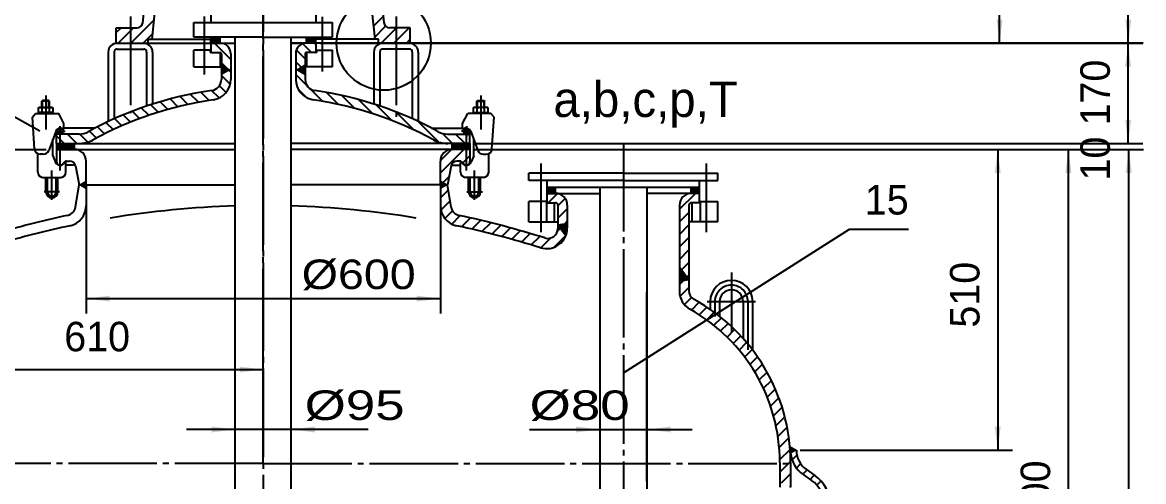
# Model space of a CAD drawing. Extents: x -917 to 561, y -220 to 621.
# Drawn here: x 100.4 to 290.3, y 361.3 to 439.2 of the extents above; entities that cross this region are included whole.
import ezdxf

# ---------------------------------------------------------------- set-up
doc = ezdxf.new("R2010")
doc.units = 0
doc.linetypes.add('DASHDOT', pattern=[18, 15, -1, 1, -1])
doc.layers.get('0').update_dxf_attribs({"linetype": 'CONTINUOUS'})
for name, color, linetype in [('1', 7, 'CONTINUOUS'), ('2', 94, 'DASHDOT'), ('70', 8, 'CONTINUOUS')]:
    doc.layers.add(name, color=color, linetype=linetype)
doc.styles.get("Standard").update_dxf_attribs({"font": 'isocp.shx', "width": 0.707, "bigfont": 'hztxt.shx'})
doc.styles.add('STYLE1', font='cadt_en.shx', dxfattribs={"width": 0.799282, "bigfont": 'cadt_hz.shx'})
doc.styles.add('STYLE24', font='cadt_en.shx', dxfattribs={"width": 1.339334, "bigfont": 'cadt_hz.shx'})
doc.styles.add('STYLE25', font='cadt_en.shx', dxfattribs={"width": 1.180206, "bigfont": 'cadt_hz.shx'})
doc.styles.add('STYLE26', font='cadt_en.shx', dxfattribs={"width": 1.341325, "bigfont": 'cadt_hz.shx'})
doc.styles.add('STYLE33', font='cadt_en.shx', dxfattribs={"width": 0.9717, "bigfont": 'cadt_hz.shx'})
doc.dimstyles.get("Standard").update_dxf_attribs({"dimtxt": 3.5, "dimasz": 4, "dimexe": 2, "dimexo": 0, "dimgap": 1, "dimtad": 1, "dimtoh": 1, "dimdec": 4, "dimzin": 0, "dimtxsty": 'STANDARD', "dimcen": 0, "dimazin": 3, "dimtfac": 1, "dimtdec": 4, "dimtmove": 0, "dimatfit": 3, "dimtolj": 1, "dimtzin": 0})

# ---------------------------------------------------------------- blocks, each defined once
blk = doc.blocks.new('*U0')
for p, q in [((175.63, 420.24), (175.63, 420.25)), ((175.67, 420.24), (175.66, 420.25, 1)), ((175.77, 420.24), (176.09, 420.56)), ((175.82, 420.24), (175.77, 420.29)), ((175.96, 420.24), (175.86, 420.34)), ((175.91, 420.24), (176.11, 420.44)), ((176.1, 420.24), (175.93, 420.41)), ((176.13, 420.35), (175.99, 420.49)), ((176.1, 420.53), (176.03, 420.59)), ((176.06, 420.7), (176.05, 420.71)), ((176.05, 420.66), (176.07, 420.68)), ((176.05, 420.24), (176.14, 420.33))]:
    blk.add_line(p, q)
blk = doc.blocks.new('*U1')
for p, q in [((106.17, 420.35), (106.32, 420.49)), ((106.26, 420.24), (106.17, 420.33)), ((106.4, 420.24), (106.19, 420.44)), ((106.21, 420.53), (106.28, 420.59)), ((106.21, 420.24), (106.38, 420.41)), ((106.54, 420.24), (106.22, 420.56)), ((106.26, 420.66), (106.24, 420.68, 1)), ((106.25, 420.7), (106.25, 420.71)), ((106.35, 420.24), (106.45, 420.34)), ((106.49, 420.24), (106.54, 420.29)), ((106.63, 420.24), (106.64, 420.25)), ((106.68, 420.24), (106.67, 420.25))]:
    blk.add_line(p, q)
blk = doc.blocks.new('*U2')
for p, q in [((175.07, 420.85), (175.66, 420.25, 1)), ((175.22, 421.12), (175.93, 420.41)), ((175.52, 421.24), (176.05, 420.71))]:
    blk.add_line(p, q)
blk = doc.blocks.new('*U3')
for p, q in [((106.92, 420.27), (106.28, 420.9, 1)), ((107.16, 420.45), (106.46, 421.15)), ((106.79, 421.24), (107.25, 420.78))]:
    blk.add_line(p, q)
blk = doc.blocks.new('*U4')
for p, q in [((171.15, 412.09), (171.22, 412.16)), ((171.15, 411.81), (171.4, 412.06)), ((171.15, 412.03), (171.76, 411.43)), ((171.15, 411.52), (171.58, 411.95)), ((171.15, 411.24), (171.76, 411.85)), ((171.15, 411.75), (171.58, 411.32)), ((171.15, 411.47), (171.4, 411.22)), ((171.15, 411.18), (171.22, 411.12, 1)), ((171.43, 412.04), (171.94, 411.53)), ((171.44, 411.24), (171.94, 411.75)), ((172.1, 411.66), (172.12, 411.64)), ((172.11, 411.63), (172.12, 411.64))]:
    blk.add_line(p, q)
blk = doc.blocks.new('*U5')
for p, q in [((173.15, 417.77), (174.03, 418.64)), ((173.15, 418.05), (173.74, 418.64)), ((173.15, 418.33), (173.46, 418.64)), ((173.15, 418.62), (173.18, 418.64)), ((174.03, 417.64), (173.15, 418.52)), ((173.75, 417.64), (173.15, 418.24)), ((173.47, 417.64), (173.15, 417.95)), ((174.31, 417.64), (173.31, 418.64)), ((173.31, 417.64), (174.31, 418.64)), ((173.59, 417.64), (174.59, 418.64)), ((174.6, 417.64), (173.6, 418.64)), ((173.87, 417.64), (174.87, 418.64)), ((174.88, 417.64), (173.88, 418.64)), ((175.16, 417.64), (174.16, 418.64)), ((174.16, 417.64), (175.16, 418.64)), ((174.44, 417.64), (175.44, 418.64)), ((175.45, 417.64), (174.45, 418.64)), ((174.72, 417.64), (175.72, 418.64)), ((175.73, 417.64), (174.73, 418.64)), ((176.01, 417.64), (175.01, 418.64)), ((175.01, 417.64), (176.01, 418.64)), ((176.15, 417.78), (175.29, 418.64)), ((175.29, 417.64), (176.15, 418.5)), ((175.57, 417.64), (176.15, 418.22)), ((176.15, 418.06), (175.58, 418.64)), ((175.85, 417.64), (176.15, 417.94)), ((176.15, 418.35), (175.86, 418.64)), ((176.15, 418.63), (176.14, 418.64)), ((173.18, 417.64), (173.15, 417.67, 1)), ((176.14, 417.64), (176.15, 417.66))]:
    blk.add_line(p, q)
blk = doc.blocks.new('*U6')
for p, q in [((111.15, 412.09), (111.08, 412.16, 1)), ((110.21, 411.66), (110.19, 411.64)), ((110.2, 411.63), (110.19, 411.64)), ((110.88, 412.04), (110.37, 411.53)), ((110.87, 411.24), (110.37, 411.75)), ((111.15, 411.24), (110.54, 411.85)), ((111.15, 412.03), (110.55, 411.43)), ((111.15, 411.52), (110.72, 411.95)), ((111.15, 411.75), (110.73, 411.32)), ((111.15, 411.81), (110.9, 412.06)), ((111.15, 411.47), (110.91, 411.22)), ((111.15, 411.18), (111.09, 411.12))]:
    blk.add_line(p, q)
blk = doc.blocks.new('*U7')
for p, q in [((106.15, 418.63), (106.16, 418.64)), ((106.15, 418.35), (106.45, 418.64)), ((106.15, 418.06), (106.73, 418.64)), ((106.15, 417.78), (107.01, 418.64)), ((107.02, 417.64), (106.15, 418.5)), ((106.73, 417.64), (106.15, 418.22)), ((106.45, 417.64), (106.15, 417.94)), ((106.29, 417.64), (107.29, 418.64)), ((107.3, 417.64), (106.3, 418.64)), ((107.58, 417.64), (106.58, 418.64)), ((106.58, 417.64), (107.58, 418.64)), ((106.86, 417.64), (107.86, 418.64)), ((107.87, 417.64), (106.87, 418.64)), ((107.14, 417.64), (108.14, 418.64)), ((108.15, 417.64), (107.15, 418.64)), ((108.43, 417.64), (107.43, 418.64)), ((107.43, 417.64), (108.43, 418.64)), ((108.71, 417.64), (107.71, 418.64)), ((107.71, 417.64), (108.71, 418.64)), ((107.99, 417.64), (108.99, 418.64)), ((109, 417.64), (108, 418.64)), ((108.27, 417.64), (109.15, 418.52)), ((109.15, 417.77), (108.28, 418.64)), ((109.15, 418.05), (108.56, 418.64)), ((108.56, 417.64), (109.15, 418.24)), ((108.84, 417.64), (109.15, 417.95)), ((109.15, 418.33), (108.85, 418.64)), ((109.15, 418.62), (109.13, 418.64, 1)), ((106.17, 417.64), (106.15, 417.66)), ((109.12, 417.64), (109.15, 417.67))]:
    blk.add_line(p, q)
blk = doc.blocks.new('*U11')
for p, q in [((189.25, 411.03), (189.41, 411.19, 1)), ((189.25, 410.81), (189.63, 411.19)), ((189.25, 410.6), (189.84, 411.19)), ((189.25, 410.39), (190.05, 411.19)), ((189.25, 410.97), (190.04, 410.19)), ((189.25, 410.76), (189.83, 410.19)), ((189.25, 410.55), (189.62, 410.19)), ((189.25, 410.34), (189.41, 410.19)), ((189.26, 410.19), (190.26, 411.19)), ((189.26, 411.19), (190.26, 410.19)), ((189.47, 411.19), (190.47, 410.19)), ((189.48, 410.19), (190.47, 411.19)), ((189.68, 411.19), (190.66, 410.21)), ((189.69, 410.19), (190.66, 411.15)), ((189.89, 411.19), (190.66, 410.42)), ((189.9, 410.19), (190.66, 410.94)), ((190.1, 411.19), (190.66, 410.63)), ((190.11, 410.19), (190.66, 410.73)), ((190.32, 411.19), (190.66, 410.85)), ((190.32, 410.19), (190.66, 410.52)), ((190.53, 411.19), (190.66, 411.06)), ((190.54, 410.19), (190.66, 410.31))]:
    blk.add_line(p, q)
blk = doc.blocks.new('*U12')
for p, q in [((191.06, 404.85), (192.53, 403.39)), ((191.06, 404.84), (191.07, 404.85)), ((191.18, 404.68), (191.39, 404.89)), ((191.3, 404.52), (191.71, 404.93)), ((191.31, 404.88), (192.58, 403.61)), ((191.42, 404.36), (192.04, 404.97)), ((191.55, 404.2), (192.36, 405.01)), ((191.57, 404.91), (192.62, 403.86)), ((191.67, 404.04), (192.65, 405.02)), ((191.79, 403.88), (192.65, 404.74)), ((191.82, 404.95), (192.65, 404.11)), ((192.07, 404.98), (192.65, 404.39)), ((192.32, 405.01), (192.65, 404.67)), ((192.57, 405.04), (192.65, 404.96)), ((191.91, 403.72), (192.65, 404.46)), ((191.91, 403.72), (192.46, 403.17, 1)), ((192.03, 403.56), (192.65, 404.17)), ((192.16, 403.4), (192.63, 403.86)), ((192.28, 403.23), (192.56, 403.52)), ((192.4, 403.07), (192.44, 403.11))]:
    blk.add_line(p, q)
blk = doc.blocks.new('*U13')
for p, q in [((171.15, 413.65), (175.15, 417.64)), ((171.16, 415.77), (173.02, 417.64)), ((174.98, 415.35), (176.15, 416.52)), ((171.58, 411.95), (172.61, 412.98)), ((171.15, 409.4), (172.5, 410.75)), ((171.23, 407.36), (172.8, 408.93)), ((171.92, 405.93), (173.21, 407.22)), ((173.1, 404.98), (174.52, 406.41)), ((174.75, 404.51), (176.26, 406.02)), ((176.48, 404.13), (177.98, 405.62)), ((178.2, 403.72), (179.69, 405.21)), ((179.9, 403.3), (181.38, 404.78)), ((181.58, 402.86), (183.05, 404.33)), ((183.25, 402.41), (184.71, 403.87)), ((184.9, 401.94), (186.36, 403.39)), ((186.54, 401.46), (187.99, 402.9)), ((188.17, 400.96), (189.83, 402.62)), ((190.36, 401.03), (192.4, 403.07, 1)), ((190.98, 403.78), (191.49, 404.28))]:
    blk.add_line(p, q)
blk = doc.blocks.new('*U16')
for p, q in [((230.36, 366.96), (230.91, 366.42)), ((230.37, 366.93), (230.52, 367.08)), ((230.38, 366.67), (230.69, 366.98)), ((230.39, 366.66), (230.73, 366.32)), ((230.4, 366.4), (230.87, 366.88)), ((230.43, 366.14), (231.05, 366.77)), ((230.55, 367.07), (231.09, 366.53)), ((231.09, 366.53), (231.23, 366.67)), ((231.21, 366.68), (231.26, 366.63)), ((230.4, 366.36), (230.55, 366.22, 1))]:
    blk.add_line(p, q)
blk = doc.blocks.new('*U18')
for p, q in [((214.63, 411.19), (213.65, 410.21)), ((214.42, 411.19), (213.65, 410.42)), ((214.2, 411.19), (213.65, 410.63)), ((213.99, 411.19), (213.65, 410.85)), ((213.78, 411.19), (213.65, 411.06)), ((214.62, 410.19), (213.65, 411.15)), ((214.41, 410.19), (213.65, 410.94)), ((214.2, 410.19), (213.65, 410.73)), ((213.99, 410.19), (213.65, 410.52)), ((213.77, 410.19), (213.65, 410.31)), ((214.83, 410.19), (213.83, 411.19)), ((214.84, 411.19), (213.84, 410.19)), ((215.05, 411.19), (214.05, 410.19)), ((215.05, 410.19), (214.05, 411.19)), ((215.05, 410.39), (214.26, 411.19)), ((215.05, 410.97), (214.27, 410.19)), ((215.05, 410.6), (214.47, 411.19)), ((215.05, 410.76), (214.48, 410.19)), ((215.05, 410.81), (214.68, 411.19)), ((215.05, 410.55), (214.69, 410.19)), ((215.05, 411.03), (214.9, 411.19)), ((215.05, 410.34), (214.9, 410.19, 1))]:
    blk.add_line(p, q)
blk = doc.blocks.new('*U19')
for p, q in [((211.65, 397.55), (211.89, 397.32)), ((211.65, 397.44), (211.74, 397.52)), ((211.65, 397.15), (211.86, 397.36)), ((211.65, 397.27), (212.78, 396.14)), ((211.65, 396.87), (211.98, 397.2)), ((211.65, 396.59), (212.1, 397.04)), ((213.13, 395.51), (211.65, 396.99)), ((211.65, 396.3), (212.23, 396.88)), ((211.65, 396.02), (212.35, 396.72)), ((211.65, 396.71), (212.88, 395.48)), ((211.65, 395.74), (212.47, 396.55)), ((211.65, 396.42), (212.63, 395.44)), ((211.65, 395.46), (212.59, 396.39)), ((211.65, 396.14), (212.38, 395.41)), ((211.65, 395.86), (212.13, 395.38)), ((211.65, 395.57), (211.88, 395.35, 1)), ((211.82, 395.34), (212.71, 396.23)), ((212.15, 395.38), (212.84, 396.07)), ((212.47, 395.42), (212.96, 395.91)), ((212.79, 395.46), (213.08, 395.75)), ((213.12, 395.51), (213.2, 395.59))]:
    blk.add_line(p, q)
blk = doc.blocks.new('*U20')
for p, q in [((189.43, 408.59), (191, 410.16)), ((191.05, 408.09), (192.29, 409.33)), ((211.65, 407.48), (214.36, 410.19)), ((214.88, 408.59), (215.05, 408.76)), ((191.05, 405.97), (192.65, 407.57)), ((211.65, 405.36), (213.25, 406.95)), ((192.2, 404.99), (192.65, 405.45)), ((211.65, 403.23), (213.25, 404.83)), ((211.65, 401.11), (213.25, 402.71)), ((211.65, 398.99), (213.25, 400.59)), ((211.98, 397.2), (213.25, 398.47)), ((211.65, 394.75), (212.31, 395.4)), ((212.9, 395.99), (213.25, 396.35)), ((211.76, 392.74), (213.25, 394.23)), ((212.48, 391.34), (213.7, 392.56)), ((213.68, 390.41), (215, 391.73)), ((215, 389.61), (216.3, 390.91)), ((216.26, 388.75), (217.55, 390.04)), ((217.47, 387.84), (218.75, 389.12)), ((218.62, 386.87), (219.9, 388.14)), ((219.72, 385.84), (220.99, 387.12)), ((220.77, 384.77), (222.04, 386.04)), ((221.76, 383.64), (223.03, 384.92)), ((222.69, 382.45), (223.98, 383.74)), ((223.58, 381.21), (224.87, 382.51)), ((224.4, 379.92), (225.71, 381.23)), ((225.17, 378.56), (226.49, 379.89)), ((225.87, 377.15), (227.22, 378.5)), ((226.51, 375.67), (227.89, 377.05)), ((227.09, 374.12), (228.5, 375.53)), ((227.58, 372.5), (229.03, 373.95)), ((228, 370.79), (229.5, 372.29)), ((228.33, 368.99), (229.88, 370.55)), ((228.55, 367.1), (230.18, 368.73)), ((228.65, 365.08), (230.38, 366.8)), ((228.65, 362.96), (230.45, 364.76)), ((228.92, 361.11), (230.45, 362.64)), ((230.33, 360.39), (230.45, 360.52, 1))]:
    blk.add_line(p, q)
blk = doc.blocks.new('*U21')
for p, q in [((230.72, 365.03), (231.53, 365.84)), ((231.45, 363.64), (232.17, 364.35)), ((232.52, 362.59), (233.24, 363.3)), ((233.77, 361.71), (234.49, 362.43)), ((234.92, 360.74), (235.62, 361.44)), ((235.74, 359.44), (236.49, 360.19)), ((236.15, 357.72), (237.04, 358.61)), ((236.18, 355.64), (237.15, 356.61, 1))]:
    blk.add_line(p, q)
blk = doc.blocks.new('*U56')
at = {"layer": '1'}
for p, q in [((134.05, 431.67), (134.19, 431.81, 1)), ((134.05, 431.46), (134.32, 431.73)), ((134.05, 431.7), (134.88, 430.87)), ((134.05, 431.25), (134.45, 431.65)), ((134.05, 431.04), (134.59, 431.57)), ((134.05, 430.83), (134.72, 431.5)), ((134.05, 431.49), (134.75, 430.8)), ((134.05, 430.61), (134.86, 431.42)), ((134.05, 430.4), (134.99, 431.34)), ((134.05, 431.28), (134.61, 430.72)), ((134.13, 431.84), (135.02, 430.95)), ((134.54, 430.68), (135.13, 431.26)), ((134.63, 431.55), (135.15, 431.03)), ((135.04, 430.97), (135.26, 431.19)), ((135.13, 431.26), (135.29, 431.11)), ((134.05, 431.07), (134.48, 430.64)), ((134.05, 430.85), (134.34, 430.56)), ((134.05, 430.64), (134.21, 430.49)), ((134.05, 430.43), (134.07, 430.41))]:
    blk.add_line(p, q, dxfattribs=at)
blk = doc.blocks.new('*U57')
at = {"layer": '1'}
for p, q in [((147.17, 431.26), (147.02, 431.11)), ((147.26, 430.97), (147.04, 431.19)), ((147.68, 431.55), (147.16, 431.03)), ((147.76, 430.68), (147.18, 431.26)), ((148.18, 431.84), (147.29, 430.95)), ((148.25, 430.4), (147.31, 431.34)), ((148.25, 431.7), (147.42, 430.87)), ((148.25, 430.61), (147.45, 431.42)), ((148.25, 431.49), (147.56, 430.8)), ((148.25, 430.83), (147.58, 431.5)), ((148.25, 431.28), (147.69, 430.72)), ((148.25, 431.04), (147.72, 431.57)), ((148.25, 431.25), (147.85, 431.65)), ((148.25, 431.46), (147.99, 431.73)), ((148.25, 431.67), (148.12, 431.81)), ((148.25, 431.07), (147.83, 430.64)), ((148.25, 430.85), (147.96, 430.56)), ((148.25, 430.64), (148.1, 430.49)), ((148.25, 430.43), (148.23, 430.41, 1))]:
    blk.add_line(p, q, dxfattribs=at)
blk = doc.blocks.new('*U58')
at = {"layer": '1'}
for p, q in [((132.87, 435.64), (135.65, 432.86)), ((147.83, 435.53), (149.32, 434.04)), ((150.05, 435.43), (149.84, 435.64)), ((132.25, 434.14), (132.35, 434.04)), ((148.25, 432.99), (146.77, 434.47)), ((134.05, 432.34), (135.13, 431.26)), ((135.29, 431.11), (135.65, 430.74)), ((147.61, 431.51), (146.65, 432.47)), ((135.56, 428.71), (134.05, 430.22)), ((146.65, 430.35), (148.61, 428.39)), ((130.58, 427.33), (131.97, 425.93)), ((133.68, 426.35), (132.41, 427.62)), ((133.72, 428.43), (134.86, 427.29)), ((148.42, 426.46), (147.11, 427.77)), ((149.04, 427.96), (151.21, 425.79)), ((153.84, 425.28), (151.81, 427.31)), ((125, 424.42), (123.7, 425.72)), ((125.36, 426.18), (126.68, 424.87)), ((127.06, 426.61), (128.4, 425.27)), ((130.16, 425.62), (128.8, 426.99)), ((156.63, 424.61), (154.46, 426.79)), ((157.27, 426.09), (159.64, 423.72)), ((118.67, 422.27), (117.44, 423.49)), ((118.96, 424.1), (120.2, 422.86)), ((121.76, 423.42), (120.5, 424.68)), ((122.09, 425.21), (123.36, 423.94)), ((162.94, 422.54), (160.29, 425.19)), ((163.6, 424), (166.66, 420.95)), ((114.51, 422.18), (115.71, 420.98)), ((117.18, 421.64), (115.96, 422.85)), ((170.84, 418.89), (167.32, 422.4)), ((107.45, 418.64), (106.15, 419.93)), ((107.97, 420.24), (109.57, 418.64)), ((111.45, 418.88), (110.09, 420.24)), ((111.71, 420.75), (112.89, 419.56)), ((114.28, 420.29), (113.09, 421.48)), ((171.49, 420.35), (173.21, 418.64)), ((175.33, 418.64), (173.73, 420.24)), ((176.15, 419.94), (175.85, 420.24, 1))]:
    blk.add_line(p, q, dxfattribs=at)
blk = doc.blocks.new('*D72')
for p, q in [((136.4, 367.67), (136.4, 430.3)), ((145.9, 367.67), (145.9, 429.26)), ((158.9, 370.17), (128.13, 370.17))]:
    blk.add_line(p, q)
for points in [[(136.4, 370.17), (132.4, 369.67), (132.4, 370.67)], [(145.9, 370.17), (149.9, 370.67), (149.9, 369.67)]]:
    blk.add_solid(points)
at = {"insert": (148.17, 371.6), "char_height": 5, "attachment_point": 7, "style": 'STYLE24'}
blk.add_mtext('%%c95', dxfattribs=at)
blk = doc.blocks.new('*D73')
for p, q in [((111.15, 408.12), (111.15, 389.85)), ((171.15, 408.12), (171.15, 389.85)), ((111.15, 392.35), (171.15, 392.35))]:
    blk.add_line(p, q)
for points in [[(111.15, 392.35), (115.15, 392.85), (115.15, 391.85)], [(171.15, 392.35), (167.15, 391.85), (167.15, 392.85)]]:
    blk.add_solid(points)
at = {"insert": (147.67, 393.78), "char_height": 5, "attachment_point": 7, "style": 'STYLE25'}
blk.add_mtext('%%c600', dxfattribs=at)
blk = doc.blocks.new('*D77')
for p, q in [((141.15, 377.83), (141.15, 384.01, 1)), ((80.15, 379.67), (80.15, 382.83)), ((80.15, 380.33), (141.15, 380.33))]:
    blk.add_line(p, q)
for points in [[(80.15, 380.33), (84.15, 380.83), (84.15, 379.83)], [(141.15, 380.33), (137.15, 379.83), (137.15, 380.83)]]:
    blk.add_solid(points)
at = {"style": 'STYLE1'}
blk.add_text('610', height=5, dxfattribs=at).set_placement((107.44, 383.42))
blk = doc.blocks.new('*D80')
for p, q in [((198.15, 389.54), (198.15, 367.67)), ((206.15, 389.54), (206.15, 367.67)), ((186.27, 370.17), (213.79, 370.17))]:
    blk.add_line(p, q)
for points in [[(198.15, 370.17), (194.15, 369.67), (194.15, 370.67)], [(206.15, 370.17), (210.15, 370.67), (210.15, 369.67)]]:
    blk.add_solid(points)
at = {"insert": (186.27, 371.6), "char_height": 5, "attachment_point": 7, "style": 'STYLE26'}
blk.add_mtext('%%c80', dxfattribs=at)
blk = doc.blocks.new('*D94')
for p, q in [((17.39, 417.64), (104.36, 417.64, 1)), ((19.89, 267.64), (19.89, 417.64)), ((27.59, 267.64), (17.39, 267.64))]:
    blk.add_line(p, q)
for points in [[(19.89, 417.64), (20.39, 413.64), (19.39, 413.64)], [(19.89, 267.64), (19.39, 271.64), (20.39, 271.64)]]:
    blk.add_solid(points)
at = {"style": 'STYLE1'}
blk.add_text('1500', height=5, rotation=90, dxfattribs=at).set_placement((16.79, 330.94))
blk = doc.blocks.new('*U101')
for p, q in [((118.72, 435.64), (122.6, 439.52)), ((159.81, 438.54), (161.44, 440.18)), ((116.25, 437.42), (117.07, 438.24)), ((116.6, 435.64), (119.2, 438.24)), ((120.84, 435.64), (122.36, 437.16)), ((160.01, 436.62), (161.88, 438.5)), ((161.14, 435.64), (163.74, 438.24)), ((163.27, 435.64), (165.87, 438.24)), ((165.39, 435.64), (166.05, 436.31))]:
    blk.add_line(p, q)
blk.add_circle((161.55, 435.64), 7.98)
at = {"layer": '1'}
for p, q in [((133.05, 436.64), (132.25, 435.85)), ((132.73, 436.64), (132.25, 436.16)), ((132.41, 436.64), (132.25, 436.48)), ((132.94, 435.64), (132.25, 436.33)), ((132.62, 435.64), (132.25, 436.01)), ((132.31, 435.64), (132.25, 435.69)), ((133.26, 435.64), (132.26, 436.64)), ((133.36, 436.64), (132.36, 435.64)), ((133.58, 435.64), (132.58, 436.64)), ((133.68, 436.64), (132.68, 435.64)), ((133.85, 435.68), (132.9, 436.64)), ((133.85, 436.49), (133, 435.64)), ((133.85, 436), (133.22, 436.64)), ((133.85, 436.17), (133.32, 435.64)), ((133.85, 436.32), (133.53, 436.64)), ((133.85, 435.86), (133.64, 435.64, 1)), ((133.85, 436.64), (133.85, 436.64)), ((148.45, 436.64), (148.45, 436.64)), ((148.45, 436.32), (148.77, 436.64)), ((148.45, 436), (149.09, 436.64)), ((148.45, 435.68), (149.41, 436.64)), ((148.45, 436.49), (149.3, 435.64)), ((148.45, 436.17), (148.99, 435.64)), ((148.45, 435.86), (148.67, 435.64)), ((148.62, 436.64), (149.62, 435.64)), ((148.73, 435.64), (149.73, 436.64)), ((148.94, 436.64), (149.94, 435.64)), ((149.04, 435.64), (150.04, 436.64)), ((149.26, 436.64), (150.05, 435.85)), ((149.36, 435.64), (150.05, 436.33)), ((149.58, 436.64), (150.05, 436.16)), ((149.68, 435.64), (150.05, 436.01)), ((149.9, 436.64), (150.05, 436.48)), ((150, 435.64), (150.05, 435.69))]:
    blk.add_line(p, q, dxfattribs=at)
at = {"layer": '2'}
for p, q in [((141.15, 578.48), (141.15, 109.74)), ((118.65, 440.13), (118.65, 423.78)), ((131.15, 440.16), (131.15, 430.31)), ((151.15, 440.09), (151.15, 430.83)), ((163.65, 440.13), (163.65, 423.06))]:
    blk.add_line(p, q, dxfattribs=at)
at = {"layer": '70'}
for p, q in [((127.14, 506.11), (120.72, 438.97)), ((155.16, 506.11), (161.55, 439.14)), ((125.71, 469.36), (122.27, 436.34)), ((156.58, 469.43), (160.04, 436.34)), ((132.25, 449.28), (132.25, 439.14)), ((150.05, 449.28), (150.05, 439.14)), ((129.4, 436.64), (129.4, 439.14)), ((129.4, 439.14), (152.9, 439.14)), ((152.9, 436.64), (152.9, 439.14)), ((116.25, 438.24), (119.76, 438.24)), ((116.25, 435.64), (116.25, 438.24, 6.28)), ((166.05, 438.24), (162.55, 438.24)), ((166.05, 435.64), (166.05, 438.24, 6.28)), ((116.25, 435.64), (136.4, 435.64)), ((116.4, 435.64), (120.9, 435.64)), ((121.65, 435.64), (121.65, 436.34)), ((121.65, 436.34), (132.25, 436.34)), ((141.15, 436.64), (129.4, 436.64)), ((132.25, 435.64), (132.25, 436.66)), ((132.25, 435.64), (132.25, 434.04)), ((132.25, 435.64), (136.4, 435.64)), ((133.85, 435.64), (133.85, 436.64)), ((141.15, 436.64), (152.9, 436.64)), ((145.9, 435.64), (147.33, 435.64)), ((166.05, 435.64), (145.9, 435.64)), ((148.45, 435.64), (148.45, 436.64)), ((150.05, 435.64), (150.05, 436.66)), ((160.65, 436.34), (150.05, 436.34)), ((150.05, 435.64), (150.05, 434.04, 6.28)), ((160.65, 435.64), (160.65, 436.34)), ((114.9, 434.14), (114.9, 422.37)), ((115.9, 434.14), (115.9, 422.83)), ((116.4, 434.64), (120.9, 434.64, 6.28)), ((121.4, 434.14), (121.4, 424.99, 6.28)), ((122.4, 434.14), (122.4, 425.32)), ((132.25, 434.44), (129.4, 434.44)), ((129.4, 431.64), (129.4, 434.44)), ((132.15, 434.44), (132.15, 434.04)), ((132.25, 434.04), (132.15, 434.04)), ((132.25, 434.04), (133.85, 434.04)), ((133.85, 434.04), (133.85, 431.64)), ((150.05, 434.04), (148.45, 434.04)), ((148.45, 434.04), (148.45, 431.64)), ((150.05, 434.44), (152.9, 434.44)), ((150.05, 434.04), (150.15, 434.04)), ((150.15, 434.44), (150.15, 434.04)), ((152.9, 431.64), (152.9, 434.44)), ((159.9, 434.14), (159.9, 425.32)), ((160.9, 434.14), (160.9, 424.99)), ((165.9, 434.64), (161.4, 434.64, 6.28)), ((166.4, 434.14), (166.4, 422.83)), ((167.4, 434.14), (167.4, 422.37)), ((129.4, 431.64), (134.05, 431.64)), ((152.9, 431.64), (148.25, 431.64))]:
    blk.add_line(p, q, dxfattribs=at)
for centre, radius, start, end in [((119.76, 439.24), 1, 270, 354.0466), ((162.55, 439.24), 1, 185.9534, 270), ((116.4, 434.14), 1.5, 90, 180), ((120.9, 434.14), 1.5, 0, 90), ((133.85, 433.84), 1.8, 0, 90), ((148.45, 433.84), 1.8, 90, 180), ((161.4, 434.14), 1.5, 90, 180), ((165.9, 434.14), 1.5, 0, 90), ((116.4, 434.14), 0.5, 90, 180), ((120.9, 434.14), 0.5, 0, 90), ((133.85, 433.84), 0.2, 0, 90), ((148.45, 433.84), 0.2, 90, 180), ((161.4, 434.14), 0.5, 90, 180), ((165.9, 434.14), 0.5, 0, 90)]:
    blk.add_arc(centre, radius, start, end, dxfattribs=at)
blk = doc.blocks.new('*D103')
for p, q in [((176.78, 417.64), (290.26, 417.64)), ((287.76, 128.84), (287.76, 417.64))]:
    blk.add_line(p, q)
blk.add_solid([(287.76, 417.64), (288.26, 413.64), (287.26, 413.64)])
blk = doc.blocks.new('*D104')
for p, q in [((179.2, 417.64), (280.03, 417.64)), ((277.53, 297.64), (277.53, 417.64)), ((257, 297.64), (280.03, 297.64))]:
    blk.add_line(p, q)
for points in [[(277.53, 417.64), (278.03, 413.64), (277.03, 413.64)], [(277.53, 297.64), (277.03, 301.64), (278.03, 301.64)]]:
    blk.add_solid(points)
at = {"style": 'STYLE1'}
blk.add_text('1200', height=5, rotation=90, dxfattribs=at).set_placement((274.44, 350.05))
blk = doc.blocks.new('*D105')
for p, q in [((166.68, 435.64), (290.14, 435.64)), ((287.64, 418.64), (287.64, 435.64)), ((176.78, 418.64), (290.14, 418.64))]:
    blk.add_line(p, q)
for points in [[(287.64, 435.64), (288.14, 431.64), (287.14, 431.64)], [(287.64, 418.64), (287.14, 422.64), (288.14, 422.64)]]:
    blk.add_solid(points)
at = {"style": 'STYLE1'}
blk.add_text('170', height=5, rotation=90, dxfattribs=at).set_placement((284.55, 421.69))
blk = doc.blocks.new('*D106')
for p, q in [((176.78, 417.64), (268.06, 417.64)), ((265.56, 417.64), (265.56, 366.64)), ((232.08, 366.64), (268.06, 366.64))]:
    blk.add_line(p, q)
for points in [[(265.56, 417.64), (266.06, 413.64), (265.06, 413.64)], [(265.56, 366.64), (265.06, 370.64), (266.06, 370.64)]]:
    blk.add_solid(points)
at = {"style": 'STYLE1'}
blk.add_text('510', height=5, rotation=90, dxfattribs=at).set_placement((262.47, 387.43))
blk = doc.blocks.new('*D107')
for p, q in [((158.78, 509.34), (268.38, 509.34)), ((265.88, 435.64), (265.88, 509.34)), ((150.78, 435.64), (268.38, 435.64))]:
    blk.add_line(p, q)
for points in [[(265.88, 509.34), (266.38, 505.34), (265.38, 505.34)], [(265.88, 435.64), (265.38, 439.64), (266.38, 439.64)]]:
    blk.add_solid(points)
at = {"style": 'STYLE1'}
blk.add_text('737', height=5, rotation=90, dxfattribs=at).set_placement((262.78, 466.03))
blk = doc.blocks.new('*D108')
for p, q in [((144, 574.84), (290.18, 574.84)), ((287.68, 435.64), (287.68, 574.84)), ((290.18, 435.64), (148.45, 435.64))]:
    blk.add_line(p, q)
for points in [[(287.68, 574.84), (288.18, 570.84), (287.18, 570.84)], [(287.68, 435.64), (287.18, 439.64), (288.18, 439.64)]]:
    blk.add_solid(points)
at = {"insert": (286.25, 502.86), "char_height": 5, "attachment_point": 7, "rotation": 90, "style": 'STYLE33'}
blk.add_mtext('%%d1392', dxfattribs=at)

msp = doc.modelspace()

# ---------------------------------------------------------------- linework, layer by layer
for p, q in [((-3.78761, 480.29488), (103.30275, 420.81044, 1)), ((103.76065, 424.75827), (103.76065, 425.92326)), ((104.85456, 424.75827), (104.85456, 425.92326)), ((177.45144, 424.75827), (177.45144, 425.92326)), ((178.54535, 424.75827), (178.54535, 425.92326)), ((202.153, 379.79021), (240.45171, 404.0992))]:
    msp.add_line(p, q)
at = {"layer": '1'}
for p, q in [((136.403, 249.33983), (136.403, 436.63983)), ((145.903, 255.08983), (145.903, 436.63983)), ((135.34126, 431.13983), (134.053, 431.88361)), ((134.053, 431.13983), (135.653, 431.13983, 6.28319)), ((135.34126, 431.13983), (134.053, 430.39606)), ((148.253, 431.13983), (146.653, 431.13983)), ((146.96474, 431.13983), (148.253, 431.88361)), ((146.96474, 431.13983), (148.253, 430.39606)), ((103.76201, 425.92541), (103.65225, 425.81565)), ((104.96296, 425.81565), (103.65225, 425.81565)), ((103.65225, 424.75827), (103.65225, 425.81565)), ((104.85321, 425.92541), (103.76201, 425.92541)), ((104.96296, 425.81565), (104.85321, 425.92541)), ((104.96296, 424.75827), (104.96296, 425.81565)), ((177.34304, 425.81565), (177.45279, 425.92541)), ((177.34304, 425.81565), (178.65375, 425.81565)), ((177.34304, 424.75827), (177.34304, 425.81565)), ((177.45279, 425.92541), (178.54399, 425.92541)), ((178.54399, 425.92541), (178.65375, 425.81565)), ((178.65375, 424.75827), (178.65375, 425.81565)), ((102.04097, 423.10177), (102.6017, 423.72882)), ((102.6017, 423.72882), (106.51944, 423.72882)), ((103.06682, 424.62832), (103.12809, 424.75827)), ((103.06682, 423.8953), (103.06682, 424.62832)), ((105.54839, 423.8953), (103.06996, 423.8953)), ((103.12809, 424.75827), (105.4927, 424.75827)), ((103.32019, 423.8953), (103.31954, 423.72882)), ((103.68643, 423.8953), (103.68643, 424.60646, 6.28319)), ((104.92878, 423.8953), (104.92878, 424.59478)), ((105.29502, 423.8953), (105.29567, 423.72882, 6.28319)), ((105.54839, 424.6377), (105.4927, 424.75827)), ((105.54839, 423.8953), (105.54839, 424.6377)), ((107.38686, 422.02575), (106.51944, 423.72882)), ((174.91914, 422.02575), (175.78656, 423.72882)), ((179.7043, 423.72882), (175.78656, 423.72882)), ((176.75761, 424.6377), (176.8133, 424.75827)), ((176.75761, 423.8953), (176.75761, 424.6377)), ((176.75761, 423.8953), (179.23604, 423.8953)), ((179.17791, 424.75827), (176.8133, 424.75827)), ((177.01098, 423.8953), (177.01033, 423.72882, 6.28319)), ((177.37722, 423.8953), (177.37722, 424.59478)), ((178.61957, 423.8953), (178.61957, 424.60646, 6.28319)), ((178.98581, 423.8953), (178.98646, 423.72882)), ((179.23918, 424.62832), (179.17791, 424.75827)), ((179.23918, 423.8953), (179.23918, 424.62832)), ((180.26503, 423.10177), (179.7043, 423.72882)), ((102.41871, 417.72084), (102.04097, 423.10177, 6.28319)), ((107.38686, 421.14277), (107.38686, 422.02575)), ((174.91914, 421.14277), (174.91914, 422.02575)), ((179.88729, 417.72084), (180.26503, 423.10177, 6.28319)), ((105.99353, 420.6827), (104.80985, 417.45179)), ((106.253, 420.73983), (106.153, 420.23983, 6.28319)), ((109.96326, 420.23983), (106.153, 420.23983, 6.28319)), ((106.153, 418.63983), (106.153, 420.23983)), ((106.753, 421.23983), (106.94939, 421.23983)), ((112.63283, 421.23983), (107.38686, 421.23983, 6.28319)), ((169.67317, 421.23983), (174.91914, 421.23983)), ((172.34274, 420.23983), (176.153, 420.23983, 6.28319)), ((175.553, 421.23894), (175.35132, 421.23894)), ((176.053, 420.73983), (176.153, 420.23983)), ((176.153, 418.63983), (176.153, 420.23983)), ((176.31247, 420.6827), (177.49615, 417.45179)), ((105.50278, 416.52485), (105.50278, 419.34317)), ((106.153, 418.63983), (106.153, 417.63983, 6.28319)), ((106.153, 418.63983), (136.403, 418.63983)), ((109.153, 417.63983), (109.153, 418.63983)), ((176.153, 418.63983), (145.903, 418.63983, 1)), ((176.153, 418.63983), (145.903, 418.63983)), ((173.153, 417.63983), (173.153, 418.63983, 6.28319)), ((176.153, 418.63983), (176.153, 417.63983, 6.28319)), ((176.80322, 416.52485), (176.80322, 419.34317)), ((102.96395, 413.75633), (102.96395, 416.91244, 6.28319)), ((103.89437, 416.8122), (103.39191, 416.81357, 6.28319)), ((105.50278, 416.52485), (105.98379, 415.44017, 6.28319)), ((106.153, 417.63983), (106.153, 415.53983, 6.28319)), ((106.153, 417.63983), (136.403, 417.63983)), ((176.153, 417.63983), (145.903, 417.63983)), ((176.153, 417.63983), (145.903, 417.63983)), ((176.153, 417.63983), (176.153, 415.53983)), ((176.80322, 416.52485), (176.32221, 415.44017, 6.28319)), ((178.41163, 416.8122), (178.91409, 416.81357, 6.28319)), ((179.34205, 413.75633), (179.34205, 416.91244, 6.28319)), ((107.54882, 415.41312), (107.38647, 415.22743)), ((107.7412, 413.75633), (107.7412, 415.34088, 6.28319)), ((109.30694, 414.93983), (107.7412, 414.93983)), ((107.84387, 415.63983), (108.353, 415.63983, 6.28319)), ((109.33473, 414.83009), (109.953, 411.63983)), ((111.153, 411.63983), (111.153, 415.63983)), ((171.153, 411.63983), (171.153, 415.63983)), ((172.97127, 414.83009), (172.353, 411.63983)), ((172.99906, 414.93983), (174.5648, 414.93983)), ((174.46213, 415.63983), (173.953, 415.63983, 6.28319)), ((174.5648, 413.75633), (174.5648, 415.34088, 6.28319)), ((174.75718, 415.41312), (174.91953, 415.22743)), ((176.153, 415.63983), (176.14461, 415.63983)), ((103.82369, 412.89659), (106.88146, 412.89659)), ((104.33268, 410.42446), (104.33268, 412.89659)), ((104.62536, 410.42446), (104.62536, 412.89659)), ((106.08875, 410.42446), (106.08875, 412.89659, 6.28319)), ((106.38143, 410.42446), (106.38143, 412.89659)), ((110.18188, 411.63983), (111.153, 412.20051)), ((172.12412, 411.63983), (171.153, 412.20051)), ((178.48231, 412.89659), (175.42454, 412.89659)), ((175.92457, 410.42446), (175.92457, 412.89659)), ((176.21725, 410.42446), (176.21725, 412.89659, 6.28319)), ((177.68064, 410.42446), (177.68064, 412.89659)), ((177.97332, 410.42446), (177.97332, 412.89659)), ((186.1555, 412.38506), (186.1555, 413.58506, 6.28319)), ((202.1545, 413.58506), (186.1555, 413.58506)), ((202.1545, 412.38506), (186.1555, 412.38506, 6.28319)), ((189.2545, 411.18506), (189.2545, 412.38506)), ((202.1545, 413.58506), (218.1535, 413.58506)), ((202.1545, 412.38506), (218.1535, 412.38506)), ((215.0545, 411.18506), (215.0545, 412.38506, 6.28319)), ((218.1535, 412.38506), (218.1535, 413.58506)), ((109.33063, 407.84116), (109.953, 411.63983, 6.28319)), ((109.953, 411.63983), (136.403, 411.63983)), ((110.18188, 411.63983), (111.153, 411.07916)), ((111.153, 411.63983), (111.153, 408.11602)), ((172.353, 411.63983), (145.903, 411.63983)), ((172.12412, 411.63983), (171.153, 411.07916)), ((171.153, 411.63983), (171.153, 408.11602)), ((172.97537, 407.84116), (172.353, 411.63983, 6.28319)), ((189.2545, 408.58606), (189.2545, 411.18506)), ((215.0545, 411.18506), (189.2545, 411.18506)), ((190.6555, 410.18606), (190.6555, 411.18506)), ((198.154, 411.18506), (198.154, 226.38506)), ((206.152, 411.18506), (206.152, 226.38506)), ((213.6535, 410.18606), (213.6535, 411.18506)), ((215.0545, 410.18606), (215.0545, 411.18506)), ((186.1555, 405.38616), (186.1555, 408.78606)), ((189.2545, 408.78606), (186.1555, 408.78606)), ((189.1555, 408.78606), (189.1555, 405.38616)), ((189.1555, 408.58606), (190.653, 408.58606)), ((189.2545, 410.18606), (198.154, 410.18606)), ((190.5055, 405.38616), (190.5055, 408.58606)), ((215.0545, 410.18606), (206.152, 410.18606)), ((215.1505, 408.58606), (213.653, 408.58606, 6.28319)), ((213.8005, 405.38616), (213.8005, 408.58606)), ((215.0515, 408.78606), (218.1505, 408.78606)), ((215.0545, 408.58606), (215.0545, 410.18606)), ((215.1505, 408.78606), (215.1505, 405.38616)), ((218.1505, 405.38616), (218.1505, 408.78606)), ((191.053, 408.18606), (191.053, 404.25546, 6.28319)), ((192.655, 408.18656), (192.655, 404.31744)), ((211.654, 408.18656), (211.654, 396.18648)), ((213.253, 408.18606), (213.253, 395.46917)), ((186.1555, 405.38616), (191.053, 405.38616)), ((191.053, 404.84904), (192.655, 405.0518)), ((191.053, 404.84904), (191.053, 404.25546)), ((191.053, 404.84904), (192.65219, 404.17724, 6.28319)), ((191.053, 404.84904), (192.41804, 403.05153)), ((218.1505, 405.38616), (213.253, 405.38616)), ((240.45171, 404.0992), (250.45171, 404.0992)), ((213.253, 395.52308), (211.654, 397.62867)), ((211.653, 396.19522), (213.253, 395.52308)), ((211.653, 396.19522), (211.653, 393.6002)), ((213.253, 395.52308), (211.653, 395.32058)), ((213.253, 395.52308), (213.253, 393.71133, 6.28319)), ((206.152, 361.42075), (206.152, 393.4449)), ((216.853, 391.84248), (216.853, 390.53768)), ((218.453, 391.84248), (218.453, 389.35445)), ((222.453, 391.84248), (222.453, 385.58682, 6.28319)), ((224.04832, 391.82003), (224.04832, 383.64716)), ((231.28297, 366.63983), (230.3466, 367.18044)), ((231.28297, 366.63983), (230.41504, 366.13874)), ((231.28297, 366.63983), (231.453, 366.63983)), ((231.28297, 366.63983), (231.453, 366.63983)), ((228.653, 364.59158), (228.653, 360.38983)), ((230.453, 364.59158), (230.453, 360.38983, 6.28319)), ((233.15869, 363.36323), (234.59446, 362.35789, 6.28319)), ((232.58512, 362.54407), (234.02088, 361.53874, 6.28319)), ((232.58512, 362.54407), (234.02088, 361.53874))]:
    msp.add_line(p, q, dxfattribs=at)
for centre in [(106.753, 420.73983), (175.553, 420.73983)]:
    msp.add_circle(centre, 0.5, dxfattribs=at)
for centre, radius, start, end in [((141.153, 366.63983), 61.6, 98.1480984, 118.7718565), ((141.153, 366.63983), 61.6, 61.2281435, 81.8519016), ((141.153, 366.63983), 60, 98.1480984, 118.7266053), ((141.153, 366.63983), 60, 61.2733947, 81.8519016), ((103.38168, 424.38548), 0.37643, 34.3897173, 146.7650296), ((104.30761, 423.49643), 1.26184, 60.3665651, 119.1835373), ((105.24048, 424.37818), 0.37643, 35.1188005, 145.1603851), ((177.06552, 424.37818), 0.37643, 34.8396149, 144.8811995), ((177.99839, 423.49643), 1.26184, 60.8164627, 119.6334349), ((178.92432, 424.38548), 0.37643, 33.2349704, 145.6102827), ((106.80767, 420.38443), 0.86706, 55.3403457, 159.8790879), ((107.33198, 421.14277), 0.05488, 235.3403457, 360), ((109.96326, 423.43983), 3.2, 270, 298.7718565), ((172.34274, 423.43983), 3.2, 241.2281435, 270), ((174.97402, 421.14277), 0.05488, 180, 304.6596543), ((175.49833, 420.38443), 0.86706, 20.1209121, 124.6596543), ((109.912, 423.63983), 5, 270, 298.7266053), ((172.394, 423.63983), 5, 241.2733947, 270), ((103.39191, 417.78916), 0.9756, 184.0155882, 269.7750512), ((103.89437, 417.78719), 0.97499, 269.6891636, 339.8790879), ((109.153, 415.63983), 2, 0, 90), ((173.153, 415.63983), 2, 90, 180), ((178.41163, 417.78719), 0.97499, 200.1209121, 270.3108364), ((178.91409, 417.78916), 0.9756, 270.2249488, 355.9844118), ((106.753, 415.78128), 0.84145, 203.9155026, 318.8366349), ((106.753, 415.53983), 0.6, 180, 335.3756816), ((107.84387, 415.03983), 0.6, 90, 155.3756816), ((107.63144, 415.34088), 0.10975, 0, 138.8366349), ((108.353, 414.63983), 1, 10.9678518, 90), ((173.953, 414.63983), 1, 90, 169.0321482), ((174.46213, 415.03983), 0.6, 24.6243184, 90), ((174.67456, 415.34088), 0.10975, 41.1633651, 180), ((175.553, 415.78128), 0.84145, 221.1633651, 336.0844974), ((175.553, 415.53983), 0.6, 204.6243184, 369.5940682), ((103.82369, 413.75633), 0.85974, 180, 270), ((106.88146, 413.75633), 0.85974, 270, 360), ((175.42454, 413.75633), 0.85974, 180, 270), ((178.48231, 413.75633), 0.85974, 270, 360), ((105.35706, 410.42446), 1.02438, 180, 360), ((105.35706, 410.42446), 0.7317, 180, 360), ((176.94894, 410.42446), 1.02438, 180, 360), ((176.94894, 410.42446), 0.7317, 180, 360), ((190.653, 408.18606), 0.4, 0, 90), ((190.6555, 408.18656), 1.9995, 0, 90), ((213.6535, 408.18656), 1.9995, 90, 180), ((213.653, 408.18606), 0.4, 90, 180), ((141.153, 250.63983), 159.3, 102.0095388, 106.1884488), ((107.653, 408.11602), 1.7, 282.0095388, 350.6954337), ((107.653, 408.11602), 3.5, 282.0095388, 360), ((141.153, 250.63983), 157.5, 91.72823, 99.4711912), ((141.153, 250.63983), 157.5, 80.5288088, 88.27177), ((174.653, 408.11602), 3.5, 180, 257.9904612), ((174.653, 408.11602), 1.7, 189.3045663, 257.9904612), ((141.153, 250.63983), 159.3, 72.5796988, 77.9904612), ((141.153, 250.63983), 157.5, 102.0095388, 106.1884488), ((141.153, 250.63983), 157.5, 72.6535343, 77.9904612), ((189.155, 404.31744), 3.5, 252.6535343, 360), ((189.353, 404.25546), 1.7, 252.5796988, 360), ((220.453, 391.84248), 3.6, 0, 180), ((215.153, 393.6002), 3.5, 180, 240.7433959), ((214.953, 393.71133), 1.7, 180, 241.137665), ((220.453, 391.84248), 2, 0, 180), ((198.903, 364.59158), 31.55, 0, 61.137665), ((198.903, 364.59158), 29.75, 0, 60.7433959), ((235.453, 366.63983), 4, 180, 235), ((235.453, 366.63983), 5, 185.3544717, 235), ((231.153, 357.44298), 5, 0, 55), ((231.153, 357.44298), 6, 0, 55)]:
    msp.add_arc(centre, radius, start, end, dxfattribs=at)
at = {"layer": '2'}
for p, q in [((141.153, 364.38983), (141.153, 446.96456)), ((104.30761, 426.78232), (104.30761, 420.99138)), ((177.99839, 426.78232), (177.99839, 420.99138)), ((106.753, 419.87957), (106.753, 421.59094)), ((175.553, 421.59094), (175.553, 419.79834, 6.28319)), ((105.987, 420.73983), (107.59886, 420.73983)), ((106.753, 414.07507), (106.753, 419.85054, 6.28319)), ((176.319, 420.73983), (174.70714, 420.73983)), ((175.553, 414.07507), (175.553, 420.23983, 6.28319)), ((202.153, 418.74966), (202.153, 218.06275, 6.28319)), ((105.35706, 409.06486), (105.35706, 414.03445)), ((176.94894, 409.06486), (176.94894, 414.03445)), ((188.155, 415.26238), (188.155, 403.6115)), ((216.151, 415.26238), (216.151, 403.6115)), ((106.66683, 410.42446), (104.01782, 410.42446, 6.28319)), ((175.63917, 410.42446), (178.28818, 410.42446, 6.28319)), ((220.453, 396.7761), (220.453, 386.67833)), ((216.353, 391.84248), (224.553, 391.84248, 6.28319)), ((217.653, 391.84248), (217.653, 389.34248)), ((223.253, 391.84248), (223.253, 383.66221, 6.28319)), ((141.153, 364.38983), (51.853, 364.38983, 6.28319)), ((141.153, 364.38983), (230.453, 364.38983, 1))]:
    msp.add_line(p, q, dxfattribs=at)
msp.add_arc((220.453, 391.84248), 2.8, 0, 180, dxfattribs=at)
at = {"layer": '70'}
for p, q in [((134.053, 433.83983), (134.053, 429.4988, 6.28319)), ((135.653, 433.83983), (135.653, 429.4988)), ((146.653, 433.83983), (146.653, 429.4988)), ((148.253, 433.83983), (148.253, 429.4988, 6.28319))]:
    msp.add_line(p, q, dxfattribs=at)
for centre, radius, start, end in [((132.153, 429.4988), 1.9, 278.1480984, 360), ((132.153, 429.4988), 3.5, 278.1480984, 360), ((150.153, 429.4988), 3.5, 180, 261.8519016), ((150.153, 429.4988), 1.9, 180, 261.8519016)]:
    msp.add_arc(centre, radius, start, end, dxfattribs=at)

# ---------------------------------------------------------------- block references
for name in ['*U101', '*D108', '*D107', '*U58', '*D105', '*U56', '*U57', '*U1', '*U3', '*U2', '*U0', '*U7', '*U5', '*D94', '*D103', '*U13', '*D106', '*D104', '*U6', '*U4', '*U11', '*U18', '*U20', '*U12', '*U19', '*U16', '*U21']:
    msp.add_blockref(name, (0, 0))

# ---------------------------------------------------------------- texts
at = {"style": 'STYLE1'}
for s, height, p in [('a,b,c,p,T', 6, (190.30105, 423.1303)), ('15', 5, (243.04004, 406.6006))]:
    msp.add_text(s, height=height, dxfattribs=at).set_placement(p)
msp.add_text('10', height=5, rotation=90, dxfattribs=at).set_placement((284.55334, 412.36461))

# ---------------------------------------------------------------- dimensions: what is measured, and where the dimension line sits
for base, p1, p2, text, picture, middle in [((141.153, 380.32765), (80.153, 379.66683), (141.153, 589.94372), '610', '*D77', (110.653, 380.32765)), ((145.903, 370.16908), (136.403, 436.13883), (145.903, 436.13883), '%%c95', '*D72', (151.99084, 370.16908)), ((171.153, 392.34965), (111.153, 408.11602), (171.153, 408.11602), '%%c600', '*D73', (152.764, 392.34965)), ((206.152, 370.16865), (198.154, 389.54163), (206.152, 389.54163), '%%c80', '*D80', (190.09084, 370.16865))]:
    dim = msp.add_linear_dim(base=base, p1=p1, p2=p2, text=text, dimstyle='STANDARD')
    dim.commit()
    dim.dimension.update_dxf_attribs({"geometry": picture, "text_midpoint": middle})

doc.saveas('drawing.dxf')
